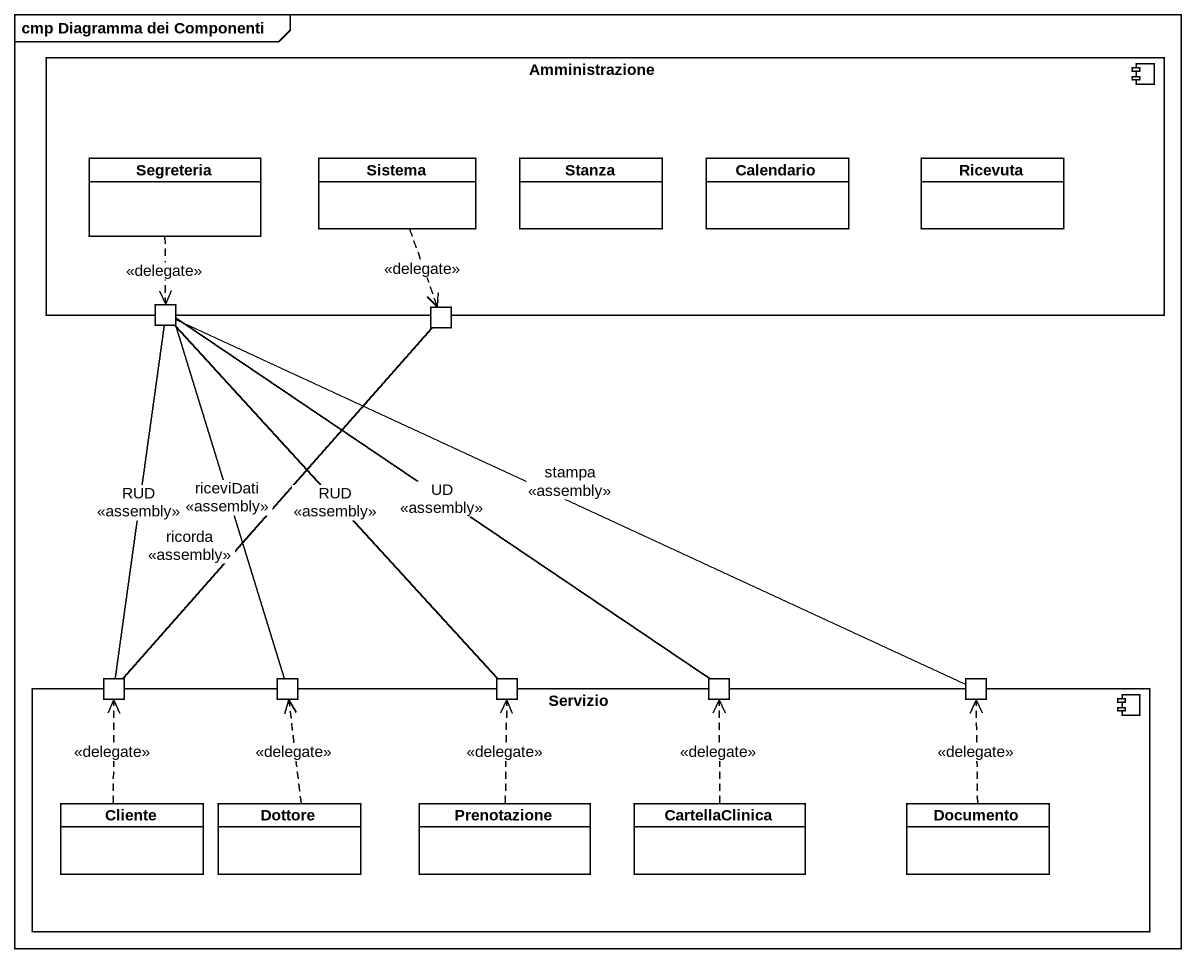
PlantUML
@startuml
mainframe cmp Diagramma dei Componenti
allowmixing
hide circle
hide empty members
component Amministrazione {
  class Segreteria
  class Sistema
  class Stanza
  class Calendario
  class Ricevuta
  port " " as port1
  port " " as port2
}
component Servizio {
  port " " as port3
  port " " as port4
  port " " as port5
  port " " as port6
  port " " as port7
  class Cliente
  class Dottore
  class Prenotazione
  class CartellaClinica
  class Documento
}
Amministrazione -- port4 : riceviDati\n<<assembly>>
Segreteria ..> port1 : <<delegate>>
Sistema ..> port2 : <<delegate>>
port1 -- port5 : RUD\n<<assembly>>
port1 -- port6 : UD\n<<assembly>>
port1 -right- port7 : stampa\n<<assembly>>
port2 -- port3 : ricorda\n<<assembly>>
port3 -up- port1 : RUD\n<<assembly>>
Cliente .up.> port3 : <<delegate>>
Dottore .up.> port4 : <<delegate>>
Prenotazione .up.> port5 : <<delegate>>
CartellaClinica .up.> port6 : <<delegate>>
Documento .up.> port7 : <<delegate>>
@enduml
